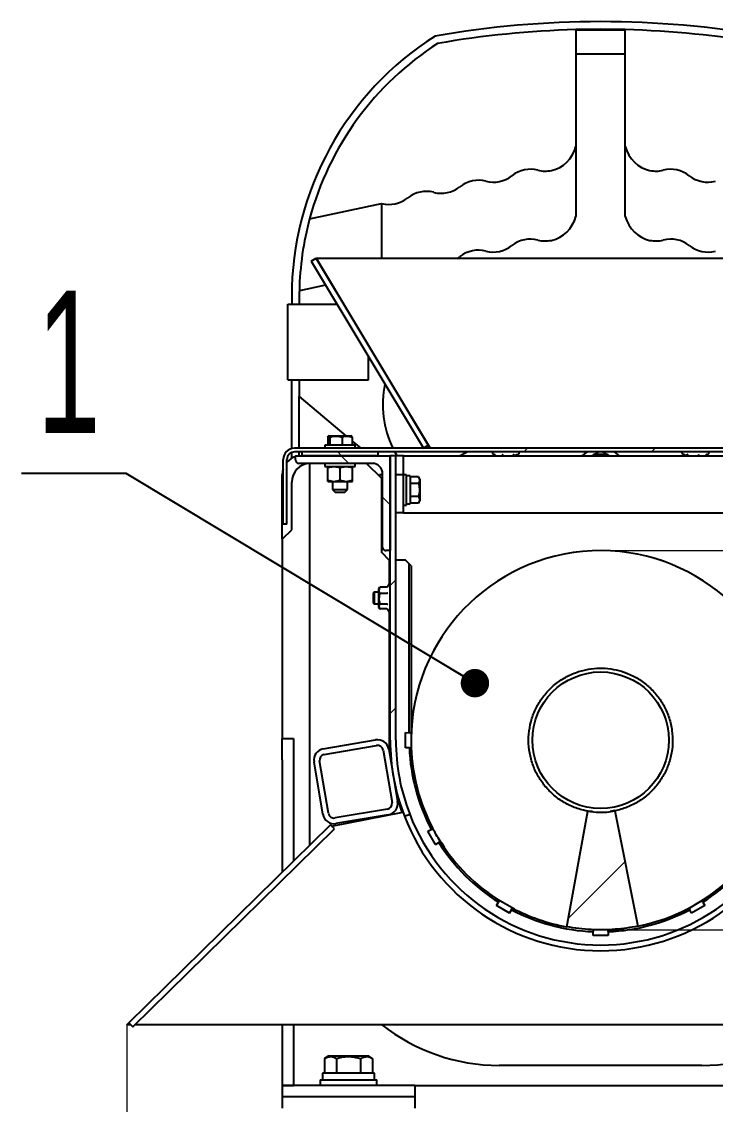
# Model space of a CAD drawing. Header units: millimetres. Extents: x 8 to 420, y -1 to 292.
# Drawn here: x 338.1 to 362.5, y 198.12 to 236.18 of the extents above; entities that cross this region are included whole.
import ezdxf

# ---------------------------------------------------------------- set-up
doc = ezdxf.new("R2010")
doc.units = ezdxf.units.MM
doc.styles.add('SLDTEXTSTYLE4', font='TXT', dxfattribs={"width": 0.605})
doc.dimstyles.new('SLDDIMSTYLE0', dxfattribs={"dimtxt": 3.5, "dimasz": 3, "dimexe": 0, "dimexo": 0.0625, "dimgap": 0.875, "dimtad": 2, "dimdec": 3, "dimlfac": 15, "dimrnd": 1e-09, "dimzin": 12, "dimdsep": 46, "dimtxsty": 'SLDTEXTSTYLE4', "dimsah": 1, "dimcen": 0.09, "dimadec": 0, "dimazin": 3, "dimtfac": 1, "dimtdec": 3, "dimtofl": 0, "dimtmove": 0, "dimatfit": 3, "dimfxl": 0, "dimfrac": 2, "dimtolj": 1, "dimtzin": 12, "dimarcsym": 0})
doc.dimstyles.new('SLDDIMSTYLE1', dxfattribs={"dimtxt": 3.5, "dimasz": 3, "dimexe": 0, "dimexo": 0.0625, "dimgap": 0.875, "dimtad": 2, "dimdec": 3, "dimlfac": 15, "dimrnd": 1e-09, "dimzin": 12, "dimdsep": 46, "dimtxsty": 'SLDTEXTSTYLE4', "dimsah": 1, "dimcen": 0.09, "dimadec": 0, "dimazin": 3, "dimtfac": 1, "dimtdec": 3, "dimtmove": 0, "dimatfit": 0, "dimfxl": 0, "dimfrac": 2, "dimtolj": 1, "dimtzin": 12, "dimarcsym": 0})
doc.dimstyles.new('SLDDIMSTYLE2', dxfattribs={"dimtxt": 0.18, "dimasz": 1, "dimexe": 0, "dimexo": 0.0625, "dimgap": 0, "dimtad": 0, "dimtih": 1, "dimtoh": 1, "dimdec": 0, "dimrnd": 1e-09, "dimzin": 0, "dimdsep": 46, "dimtxsty": 'Standard', "dimblk1": 'DOT', "dimblk2": 'DOT', "dimsah": 1, "dimcen": 0.09, "dimadec": 0, "dimazin": 0, "dimtfac": 1, "dimtdec": 0, "dimtofl": 0, "dimtmove": 0, "dimatfit": 3, "dimldrblk": 'DOT', "dimfxl": 0, "dimfrac": 2, "dimtolj": 1, "dimtzin": 0, "dimarcsym": 0})

# ---------------------------------------------------------------- blocks, each defined once
blk = doc.blocks.new('_D_11')
at = {"color": 7, "linetype": 'Continuous', "lineweight": 0}
for p, q in [((383.257, 217.59), (383.257, 223.59)), ((358.461, 217.59), (384.257, 217.59)), ((383.257, 204.256), (383.257, 217.59)), ((358.461, 204.256), (384.257, 204.256)), ((383.257, 204.256), (383.257, 198.256))]:
    blk.add_line(p, q, dxfattribs=at)
at = {"color": 7, "linetype": 'Continuous', "lineweight": 18}
for points in [[(383.257, 217.59), (383.757, 220.59), (382.757, 220.59)], [(383.257, 204.256), (382.757, 201.256), (383.757, 201.256)]]:
    blk.add_solid(points, dxfattribs=at)
at = {"color": 7, "linetype": 'Continuous', "lineweight": 18, "char_height": 3.5, "attachment_point": 1, "rotation": 90, "style": 'SLDTEXTSTYLE4'}
for s, insert in [('200', (378.731, 210.215)), ('%%c', (378.745, 205.08))]:
    blk.add_mtext(s, dxfattribs=dict(at, insert=insert))
blk = doc.blocks.new('_D_12')
at = {"color": 7, "linetype": 'Continuous', "lineweight": 0}
for p, q in [((341.795, 200.923), (341.795, 156.59)), ((375.128, 200.923), (375.128, 156.59)), ((375.128, 157.59), (341.795, 157.59))]:
    blk.add_line(p, q, dxfattribs=at)
at = {"color": 7, "linetype": 'Continuous', "lineweight": 18}
for points in [[(341.795, 157.59), (344.795, 157.09), (344.795, 158.09)], [(375.128, 157.59), (372.128, 158.09), (372.128, 157.09)]]:
    blk.add_solid(points, dxfattribs=at)
at = {"color": 7, "linetype": 'Continuous', "lineweight": 18, "insert": (356.957, 162.102), "char_height": 3.5, "attachment_point": 1, "style": 'SLDTEXTSTYLE4'}
blk.add_mtext('500', dxfattribs=at)
blk = doc.blocks.new('_Dot')
at = {"color": 0, "linetype": 'ByBlock', "lineweight": -2}
blk.add_line((-0.5, 0), (-1, 0), dxfattribs=at)
at = {"color": 0, "linetype": 'ByBlock', "const_width": 0.5}
blk.add_lwpolyline([(-0.25, 0, 1), (0.25, 0, 1)], format="xyb", close=True, dxfattribs=at)

msp = doc.modelspace()

# ---------------------------------------------------------------- hatches: boundary and pattern name
at = {"linetype": 'Continuous', "lineweight": 18}
h = msp.add_hatch(dxfattribs=at)
h.set_pattern_fill('ANSI32', style=0)
edge = h.paths.add_edge_path(flags=0)
edge.add_line((369.494561, 218.523161), (369.627894, 218.523161))
edge.add_line((369.627894, 218.523161), (369.627894, 220.789827))
edge.add_arc((369.227894, 220.789827), 0.4, 0, 90)
edge.add_line((369.227894, 221.189827), (347.694561, 221.189827))
edge.add_arc((347.694561, 220.789827), 0.4, 90, 180)
edge.add_line((347.294561, 220.789827), (347.294561, 218.523161))
edge.add_line((347.294561, 218.523161), (347.427894, 218.523161))
edge.add_line((347.427894, 218.523161), (347.427894, 220.789827))
edge.add_arc((347.694561, 220.789827), 0.266667, 90, 180, ccw=False)
edge.add_line((347.694561, 221.056494), (369.227894, 221.056494))
edge.add_arc((369.227894, 220.789827), 0.266667, 0, 90, ccw=False)
edge.add_line((369.494561, 220.789827), (369.494561, 218.523161))
h = msp.add_hatch(dxfattribs=at)
h.set_pattern_fill('ANSI32', angle=90, style=0)
edge = h.paths.add_edge_path(flags=0)
edge.add_line((351.061227, 220.923161), (347.727894, 220.923161))
edge.add_line((347.727894, 220.923161), (347.727894, 220.776494))
edge.add_arc((347.847894, 220.776494), 0.12, 180, 270)
edge.add_line((347.847894, 220.656494), (350.427894, 220.656494))
edge.add_arc((350.427894, 220.289827), 0.366667, 0, 90, ccw=False)
edge.add_line((350.794561, 220.289827), (350.794561, 217.709827))
edge.add_arc((350.914561, 217.709827), 0.12, 180, 270)
edge.add_line((350.914561, 217.589827), (351.061227, 217.589827))
edge.add_line((351.061227, 217.589827), (351.061227, 220.923161))
h = msp.add_hatch(dxfattribs=at)
h.set_pattern_fill('ANSI34', angle=90, style=0)
h.paths.add_polyline_path([(350.627894, 220.923161), (350.627894, 221.056494), (347.961227, 221.056494), (347.961227, 220.923161)], flags=0)
h = msp.add_hatch(dxfattribs=at)
h.set_pattern_fill('ANSI32', style=0)
edge = h.paths.add_edge_path(flags=0)
edge.add_line((351.261227, 210.923161), (351.261227, 220.923161))
edge.add_line((351.261227, 220.923161), (351.061227, 220.923161))
edge.add_line((351.061227, 220.923161), (351.061227, 210.923161))
edge.add_arc((358.461227, 210.923161), 7.4, 180, 201.1223286)
edge.add_line((351.55841, 208.256494), (351.744973, 208.328566))
edge.add_arc((358.461227, 210.923161), 7.2, 180, 201.1223286, ccw=False)
h = msp.add_hatch(dxfattribs=at)
h.set_pattern_fill('ANSI32', angle=90, style=0)
edge = h.paths.add_edge_path(flags=0)
edge.add_arc((350.926875, 208.699505), 0.4, 279.619745, 369.619745)
edge.add_line((351.32125, 208.766348), (351.009315, 210.606767))
edge.add_arc((350.614939, 210.539923), 0.4, 9.619745, 99.619745)
edge.add_line((350.548096, 210.934299), (348.707677, 210.622363))
edge.add_arc((348.774521, 210.227987), 0.4, 99.619745, 189.619745)
edge.add_line((348.380145, 210.161144), (348.692081, 208.320726))
edge.add_arc((349.086457, 208.387569), 0.4, 189.619745, 279.619745)
edge.add_line((349.1533, 207.993194), (350.993719, 208.305129))
edge = h.paths.add_edge_path(flags=0)
edge.add_line((348.741099, 210.425175), (350.581517, 210.737111))
edge.add_arc((350.614939, 210.539923), 0.2, 9.619745, 99.619745, ccw=False)
edge.add_line((350.812127, 210.573345), (351.124063, 208.732927))
edge.add_arc((350.926875, 208.699505), 0.2, -80.380255, 9.619745, ccw=False)
edge.add_line((350.960297, 208.502317), (349.119878, 208.190381))
edge.add_arc((349.086457, 208.387569), 0.2, 189.619745, 279.619745, ccw=False)
edge.add_line((348.889269, 208.354147), (348.577333, 210.194566))
edge.add_arc((348.774521, 210.227987), 0.2, 99.619745, 189.619745, ccw=False)
h = msp.add_hatch(dxfattribs=at)
h.set_pattern_fill('ANSI31', style=0)
edge = h.paths.add_edge_path(flags=0)
edge.add_spline(control_points=[(357.271531, 204.363506), (357.554243, 204.312232), (357.840873, 204.279204), (358.127839, 204.264835), (358.410104, 204.250702), (358.693841, 204.254562), (358.975618, 204.276368), (359.241971, 204.296981), (359.507561, 204.333699), (359.769516, 204.386126)], knot_values=[0, 0, 0, 0, 0.01292961, 0.01292961, 0.01292961, 0.025646609, 0.025646609, 0.025646609, 0.037664929, 0.037664929, 0.037664929, 0.037664929], weights=[1, 1, 1, 1, 1, 1, 1, 1, 1, 1], degree=3, periodic=0)
edge.add_line((359.769516, 204.386126), (358.958377, 208.439087))
edge.add_spline(control_points=[(358.958377, 208.439087), (358.867469, 208.420894), (358.775423, 208.407678), (358.683068, 208.399559), (358.591811, 208.391537), (358.499983, 208.388468), (358.408393, 208.390378), (358.274669, 208.393168), (358.140749, 208.406623), (358.009143, 208.430492)], knot_values=[0, 0, 0, 0, 0.004171977, 0.004171977, 0.004171977, 0.008294264, 0.008294264, 0.008294264, 0.01432303, 0.01432303, 0.01432303, 0.01432303], weights=[1, 1, 1, 1, 1, 1, 1, 1, 1, 1], degree=3, periodic=0)
edge.add_line((358.009143, 208.430492), (357.271531, 204.363506))
h = msp.add_hatch(dxfattribs=at)
h.set_pattern_fill('ANSI32', style=0)
h.paths.add_polyline_path([(348.956529, 207.948818), (341.865445, 200.992696), (342.005501, 200.849922), (349.096585, 207.806044)], flags=0)

# ---------------------------------------------------------------- linework, layer by layer
at = {"color": 7, "linetype": 'Continuous', "lineweight": 25}
for p, q in [((359.327894, 235.903648), (357.594561, 235.903648)), ((359.327894, 235.88672), (357.594561, 235.88672)), ((357.594561, 235.88672), (357.594561, 235.047366)), ((359.327894, 235.047366), (359.327894, 235.88672)), ((357.594561, 235.047366), (357.594561, 229.340286)), ((359.327894, 235.047366), (357.594561, 235.047366)), ((359.327894, 229.340286), (359.327894, 235.047366)), ((352.590403, 230.184815), (352.591565, 230.184512)), ((348.225217, 229.256416), (350.7586, 229.794903)), ((350.7586, 229.794903), (350.7586, 227.856494)), ((348.283522, 227.76394), (348.455021, 227.866839)), ((348.283522, 227.76394), (352.227989, 221.189827)), ((348.455021, 227.866839), (352.399488, 221.292726)), ((368.461227, 227.856494), (348.461227, 227.856494)), ((348.461227, 227.856494), (352.461227, 221.189827)), ((348.789592, 226.92049), (347.863535, 226.723651)), ((347.594561, 226.502494), (347.594561, 226.256494)), ((347.861227, 226.502494), (347.861227, 226.256494)), ((347.461227, 226.256494), (349.187989, 226.256494)), ((347.461227, 223.589827), (347.461227, 226.256494)), ((350.294561, 223.589827), (350.294561, 224.412208)), ((347.461227, 223.589827), (350.294561, 223.589827)), ((347.594561, 221.177126), (347.594561, 223.589827)), ((347.861227, 223.589827), (347.861227, 223.002458)), ((347.861227, 223.002458), (349.497065, 221.629827)), ((347.861227, 221.189827), (347.861227, 223.002458)), ((348.863678, 221.582554), (348.863678, 221.296494)), ((348.914561, 221.629827), (348.888556, 221.614814)), ((348.914561, 221.629827), (349.157698, 221.629827)), ((348.935053, 221.582554), (348.935053, 221.296494)), ((349.157698, 221.629827), (349.674561, 221.629827)), ((349.365935, 221.582554), (349.365935, 221.296494)), ((349.700565, 221.614814), (349.674561, 221.629827)), ((349.725443, 221.582554), (349.725443, 221.296494)), ((369.227894, 221.189827), (347.694561, 221.189827)), ((348.761227, 221.296494), (348.761227, 221.189827)), ((349.827864, 221.296494), (348.761227, 221.296494)), ((349.725443, 221.438195), (350.021436, 221.189827)), ((349.827894, 221.189827), (349.827894, 221.296494)), ((352.227989, 221.189827), (352.399488, 221.292726)), ((347.294561, 218.523161), (347.294561, 220.789827)), ((347.427894, 218.523161), (347.427894, 220.789827)), ((347.594561, 220.833844), (347.594561, 221.037034)), ((369.227894, 221.056494), (347.694561, 221.056494)), ((347.727894, 220.776494), (347.727894, 220.923161)), ((347.727894, 220.923161), (351.061227, 220.923161)), ((347.861227, 220.923161), (347.861227, 221.056494)), ((350.627894, 221.056494), (347.961227, 221.056494)), ((347.961227, 220.923161), (347.961227, 221.056494)), ((350.627894, 220.923161), (347.961227, 220.923161)), ((350.627894, 221.056494), (350.627894, 220.923161)), ((351.061227, 220.923161), (351.061227, 217.589827)), ((351.061227, 210.923161), (351.061227, 220.923161)), ((351.261227, 220.923161), (351.061227, 220.923161)), ((351.301297, 220.923161), (351.225033, 221.056494)), ((351.261227, 210.923161), (351.261227, 220.923161)), ((351.527894, 220.923161), (351.261227, 220.923161)), ((351.527894, 220.256494), (351.527894, 220.923161)), ((351.527894, 220.923161), (365.394561, 220.923161)), ((354.679437, 220.983161), (354.743444, 220.959864)), ((354.742994, 220.942117), (354.742994, 220.923161)), ((354.751636, 220.942117), (354.751636, 220.923161)), ((355.010005, 220.942117), (355.010005, 220.923161)), ((355.386263, 220.942117), (355.386263, 220.923161)), ((355.496142, 220.953967), (355.576351, 220.983161)), ((355.504152, 220.942117), (355.504152, 220.923161)), ((355.512794, 220.942117), (355.512794, 220.923161)), ((361.346104, 220.983161), (361.426203, 220.954007)), ((361.409661, 220.942117), (361.409661, 220.923161)), ((361.418303, 220.942117), (361.418303, 220.923161)), ((361.536192, 220.942117), (361.536192, 220.923161)), ((361.91245, 220.942117), (361.91245, 220.923161)), ((362.170819, 220.942117), (362.170819, 220.923161)), ((362.179011, 220.959864), (362.243018, 220.983161)), ((362.179461, 220.942117), (362.179461, 220.923161)), ((350.427894, 220.656494), (347.847894, 220.656494)), ((348.227894, 207.234051), (348.227894, 220.656494)), ((348.761227, 220.656494), (348.761227, 220.549827)), ((348.761227, 220.549827), (349.827894, 220.549827)), ((348.861227, 220.511124), (349.077894, 220.549827)), ((348.861227, 220.549827), (348.861227, 220.511124)), ((348.861227, 220.061864), (348.861227, 220.511124)), ((349.077894, 220.549827), (349.294561, 220.511124)), ((349.294561, 220.511124), (349.511227, 220.549827)), ((349.294561, 220.061864), (349.294561, 220.511124)), ((349.511227, 220.549827), (349.727894, 220.511124)), ((349.727894, 220.511124), (349.727894, 220.549827)), ((349.727894, 220.061864), (349.727894, 220.511124)), ((349.827894, 220.549827), (349.827894, 220.656494)), ((350.761227, 220.123161), (350.227894, 220.656494)), ((347.261227, 217.989827), (347.261227, 220.256494)), ((348.861227, 220.061864), (349.077894, 220.023161)), ((348.861227, 220.023161), (348.861227, 220.061864)), ((348.861227, 220.023161), (349.077894, 220.023161)), ((349.027894, 220.023161), (349.027894, 219.736494)), ((349.077894, 220.023161), (349.294561, 220.061864)), ((349.077894, 220.023161), (349.511227, 220.023161)), ((349.294561, 220.061864), (349.511227, 220.023161)), ((349.511227, 220.023161), (349.727894, 220.061864)), ((349.511227, 220.023161), (349.727894, 220.023161)), ((349.561227, 219.736494), (349.561227, 220.023161)), ((349.727894, 220.023161), (349.727894, 220.061864)), ((350.794561, 220.256494), (350.687894, 220.256494)), ((350.687894, 220.256494), (350.687894, 220.196494)), ((350.761227, 217.523161), (350.761227, 220.123161)), ((350.794561, 217.709827), (350.794561, 220.289827)), ((351.527894, 220.256494), (351.261227, 220.256494)), ((351.634561, 220.256494), (351.527894, 220.256494)), ((351.527894, 219.123161), (351.527894, 220.256494)), ((351.634561, 219.723161), (351.634561, 220.256494)), ((351.767894, 220.216393), (351.634561, 220.216393)), ((351.767894, 220.216393), (351.767894, 219.229827)), ((352.053954, 220.185041), (351.767894, 220.185041)), ((352.101227, 220.103161), (352.053954, 220.185041)), ((352.101227, 220.103161), (352.101227, 219.343161)), ((347.594561, 218.323161), (347.594561, 219.989827)), ((349.027894, 219.736494), (349.134561, 219.629827)), ((349.027894, 219.736494), (349.561227, 219.736494)), ((349.454561, 219.629827), (349.134561, 219.629827)), ((349.454561, 219.629827), (349.561227, 219.736494)), ((351.634561, 219.189827), (351.634561, 219.723161)), ((352.053954, 219.954101), (351.767894, 219.954101)), ((352.053954, 219.492221), (351.767894, 219.492221)), ((352.053954, 219.26128), (351.767894, 219.26128)), ((352.053954, 219.26128), (352.101227, 219.343161)), ((350.761227, 219.189827), (350.794561, 219.189827)), ((351.527894, 218.923161), (351.261227, 218.923161)), ((351.527894, 219.189827), (351.634561, 219.189827)), ((351.527894, 218.923161), (351.527894, 219.123161)), ((351.527894, 218.923161), (365.394561, 218.923161)), ((351.634561, 219.229827), (351.767894, 219.229827)), ((347.427894, 218.523161), (347.294561, 218.523161)), ((347.261227, 217.989827), (347.594561, 218.323161)), ((347.261227, 217.989827), (347.261227, 210.989827)), ((351.027894, 217.256494), (350.761227, 217.523161)), ((351.061227, 217.589827), (350.914561, 217.589827)), ((351.027894, 217.256494), (351.027894, 216.396228)), ((351.594561, 217.256494), (351.261227, 217.256494)), ((351.727894, 217.123161), (351.594561, 217.256494)), ((351.727894, 211.184847), (351.727894, 217.123161)), ((351.794561, 217.056494), (351.727894, 217.123161)), ((351.794561, 217.056494), (351.794561, 211.182256)), ((350.687883, 216.290857), (350.661227, 216.256494)), ((350.661227, 216.196057), (350.661227, 216.256494)), ((350.661227, 215.893841), (350.661227, 216.196057)), ((350.946851, 216.306569), (350.701227, 216.306569)), ((350.96724, 216.309204), (350.97186, 216.325998)), ((350.987894, 216.371618), (350.969989, 216.322425)), ((350.498194, 216.123161), (350.461227, 216.086194)), ((350.461227, 216.086194), (350.461227, 215.760127)), ((350.661227, 216.123161), (350.498194, 216.123161)), ((350.498194, 216.123161), (350.498194, 215.723161)), ((350.661227, 215.620944), (350.661227, 215.893841)), ((350.946851, 216.085545), (350.701227, 216.085545)), ((350.461227, 215.760127), (350.498194, 215.723161)), ((350.498194, 215.723161), (350.661227, 215.723161)), ((350.661227, 215.589827), (350.661227, 215.620944)), ((350.661227, 215.589827), (350.687883, 215.555464)), ((350.946851, 215.702137), (350.701227, 215.702137)), ((350.946851, 215.539752), (350.701227, 215.539752)), ((350.965419, 215.536454), (350.987894, 215.474703)), ((351.027894, 215.450093), (351.027894, 210.923161)), ((347.261227, 210.989827), (347.661227, 210.989827)), ((347.261227, 210.228615), (347.261227, 210.989827)), ((347.661227, 210.989827), (347.661227, 210.228615)), ((348.707677, 210.622363), (350.548096, 210.934299)), ((351.599741, 211.189827), (351.727894, 211.184847)), ((351.599741, 210.923161), (351.599741, 211.189827)), ((351.599741, 210.656494), (351.599741, 210.923161)), ((351.794561, 211.182256), (351.727894, 211.184847)), ((348.741099, 210.425175), (350.581517, 210.737111)), ((350.812127, 210.573345), (351.124063, 208.732927)), ((351.009315, 210.606767), (351.32125, 208.766348)), ((351.732974, 210.661672), (351.599741, 210.656494)), ((351.732974, 210.661672), (351.79959, 210.664261)), ((347.261227, 210.228615), (347.261227, 206.285782)), ((347.661227, 210.228615), (347.661227, 206.678169)), ((348.692081, 208.320726), (348.380145, 210.161144)), ((348.889269, 208.354147), (348.577333, 210.194566)), ((348.999754, 207.904755), (351.507502, 208.392212)), ((350.960297, 208.502317), (349.119878, 208.190381)), ((350.993719, 208.305129), (349.1533, 207.993194)), ((351.55841, 208.256494), (351.744973, 208.328566)), ((357.271531, 204.363506), (358.009143, 208.430492)), ((358.956276, 208.448758), (358.794973, 208.415774)), ((358.958377, 208.439087), (359.769516, 204.386126)), ((341.865445, 200.992696), (348.956529, 207.948818)), ((349.096585, 207.806044), (348.956529, 207.948818)), ((352.56263, 207.816556), (352.503644, 207.785489)), ((342.005501, 200.849922), (349.096585, 207.806044)), ((352.385672, 207.723357), (352.503644, 207.785489)), ((352.652339, 207.261477), (352.385672, 207.723357)), ((352.652339, 207.261477), (352.765133, 207.332578)), ((352.765133, 207.332578), (352.82153, 207.368128)), ((354.799544, 205.114272), (354.870645, 205.227066)), ((355.432249, 204.989376), (354.859787, 205.315753)), ((354.906195, 205.283463), (354.870645, 205.227066)), ((362.05181, 205.227066), (362.01626, 205.283463)), ((362.05181, 205.227066), (362.122911, 205.114272)), ((355.261424, 204.847605), (354.799544, 205.114272)), ((355.261424, 204.847605), (355.323556, 204.965577)), ((355.323556, 204.965577), (355.354622, 205.024563)), ((361.567833, 205.024563), (361.598899, 204.965577)), ((361.661031, 204.847605), (361.598899, 204.965577)), ((362.122911, 205.114272), (361.661031, 204.847605)), ((358.194561, 204.061674), (358.199739, 204.194907)), ((358.727894, 204.061674), (358.194561, 204.061674)), ((358.202328, 204.261523), (358.199739, 204.194907)), ((358.722716, 204.194907), (358.720127, 204.261523)), ((358.722716, 204.194907), (358.727894, 204.061674)), ((341.794561, 200.923161), (341.865445, 200.992696)), ((341.865445, 200.992696), (342.005501, 200.849922)), ((341.933656, 200.923161), (341.794561, 200.923161)), ((374.842294, 200.923161), (342.080161, 200.923161)), ((347.261227, 200.923161), (347.261227, 198.789827)), ((347.661227, 200.923161), (347.661227, 198.789827)), ((348.897894, 199.823161), (348.74778, 199.736492)), ((348.74778, 199.736492), (348.74778, 199.223161)), ((348.897894, 199.823161), (349.594561, 199.823161)), ((349.171171, 199.736492), (349.171171, 199.223161)), ((349.594561, 199.823161), (350.291227, 199.823161)), ((350.017951, 199.736492), (350.017951, 199.223161)), ((350.441341, 199.736492), (350.291227, 199.823161)), ((350.441341, 199.736492), (350.441341, 199.223161)), ((362.027894, 199.489827), (354.894561, 199.489827)), ((348.681282, 199.223161), (348.681282, 198.989827)), ((350.507894, 199.223161), (348.681282, 199.223161)), ((350.507894, 198.989827), (350.507894, 199.223161)), ((347.261227, 198.789827), (347.261227, 198.389827)), ((351.927894, 198.789827), (347.261227, 198.789827)), ((347.261227, 198.789827), (347.661227, 198.789827)), ((348.594561, 198.989827), (348.594561, 198.789827)), ((348.594561, 198.989827), (350.594561, 198.989827)), ((350.594561, 198.789827), (350.594561, 198.989827)), ((351.927894, 198.789827), (351.927894, 198.389827)), ((351.927894, 198.789827), (364.994561, 198.789827)), ((347.261227, 198.389827), (347.261227, 197.989827)), ((351.927894, 198.389827), (347.261227, 198.389827)), ((351.927894, 198.389827), (347.261227, 198.389827)), ((351.927894, 198.389827), (351.927894, 197.989827))]:
    msp.add_line(p, q, dxfattribs=at)
at = {"color": 7, "linetype": 'Continuous', "lineweight": 25, "flags": 128}
for points in [[(353.491877, 220.923161), (353.748438, 221.046602), (353.769746, 221.056494)], [(359.122665, 220.923161), (359.004795, 221.012526), (358.929973, 221.056494)], [(347.294561, 220.464661), (347.274037, 220.386554), (347.261227, 220.256494)], [(351.027894, 210.923161), (351.039588, 210.50637), (351.047777, 210.379837)], [(361.056124, 204.782236), (361.234398, 204.860656), (361.567833, 205.024563)]]:
    msp.add_lwpolyline(points, dxfattribs=at)
at = {"color": 7, "linetype": 'Continuous', "lineweight": 18}
msp.add_circle((358.461227, 210.923161), 6.666667, dxfattribs=at)
at = {"color": 7, "linetype": 'Continuous', "lineweight": 25}
msp.add_circle((358.461227, 210.923161), 2.4, dxfattribs=at)
for centre, radius, start, end in [((358.461227, 202.584774), 33.6, 80.0164701, 99.9835299), ((358.461227, 226.502494), 10.866667, 122.4150854, 180), ((358.461227, 202.581583), 33.333333, 91.4898582, 99.9041237), ((358.461227, 202.581583), 33.333333, 88.5101418, 91.4898582), ((358.461227, 202.581583), 33.333333, 80.0958763, 88.5101418), ((358.461227, 226.502494), 10.6, 122.7435986, 164.9415697), ((358.461227, 226.502494), 10.6, 164.9415697, 178.8045011), ((358.461227, 226.502494), 10.6, 178.8045011, 180), ((354.300561, 222.727161), 3.5, 168.1664616, 206.0552787), ((347.694561, 220.789827), 0.4, 90, 180), ((347.694561, 220.789827), 0.266667, 90, 180), ((347.927894, 220.256494), 0.666667, 107.4576031, 138.5903779), ((347.847894, 220.776494), 0.12, 180, 270), ((354.692368, 221.018687), 0.037807, 90, 250), ((355.563421, 221.018687), 0.037807, 290, 90), ((358.461227, 220.173161), 1, 117.9528866, 131.4096221), ((358.461227, 220.173161), 0.8, 69.6358652, 110.3641348), ((361.359034, 221.018687), 0.037807, 90, 250), ((362.230087, 221.018687), 0.037807, 290, 90), ((348.261227, 219.989827), 0.666667, 92.865984, 180), ((350.427894, 220.289827), 0.366667, 0, 90), ((350.914561, 217.709827), 0.12, 180, 270), ((358.462734, 210.922941), 6.666156, 281.3050366, 182.5278868), ((351.023421, 216.358687), 0.037807, 0, 160), ((351.023421, 215.487634), 0.037807, 200, 0), ((350.614939, 210.539923), 0.4, 9.619745, 99.619745), ((358.461227, 210.923161), 7.4, 180, 201.1223286), ((358.461227, 210.923161), 7.2, 180, 201.1223286), ((348.774521, 210.227987), 0.4, 99.619745, 189.619745), ((350.614939, 210.539923), 0.2, 9.619745, 99.619745), ((358.461227, 210.923161), 6.733333, 182.2256385, 207.7743615), ((358.461227, 210.923161), 6.666667, 182.2256385, 207.7743615), ((348.774521, 210.227987), 0.2, 99.619745, 189.619745), ((358.461227, 210.923161), 7.433333, 195.0478423, 199.9593083), ((350.926875, 208.699505), 0.2, 279.619745, 9.619745), ((350.926875, 208.699505), 0.4, 279.619745, 9.619745), ((349.086457, 208.387569), 0.4, 189.619745, 279.619745), ((349.086457, 208.387569), 0.2, 189.619745, 279.619745), ((358.461227, 210.923161), 7.4, 201.1223286, 338.8776714), ((358.461227, 210.923161), 7.4, 201.1223286, 338.8776714), ((358.461227, 210.923161), 7.2, 201.1223286, 338.8776714), ((358.461227, 210.923161), 7.2, 201.1223286, 338.8776714), ((358.461227, 210.923161), 6.733333, 212.2256385, 237.7743615), ((358.461227, 210.923161), 6.666667, 212.2256385, 237.7743615), ((358.461227, 210.923161), 6.733333, 302.2256385, 327.7743615), ((358.461227, 210.923161), 6.733333, 242.2256385, 267.7743615), ((358.461227, 210.923161), 6.666667, 242.2256385, 259.7196283), ((358.461227, 210.923161), 6.733333, 272.2256385, 297.7743615), ((354.894561, 206.156494), 6.666667, 231.7206783, 270), ((362.027894, 206.156494), 6.666667, 270, 308.2793217)]:
    msp.add_arc(centre, radius, start, end, dxfattribs=at)
for centre, major_axis, start_param, end_param in [((356.515862, 232.179752), (0, -1.250495), 0.195324154, 1.259029055), ((360.406593, 232.179752), (0, -1.250495), 5.024156253, 6.087861152), ((355.995893, 229.747004), (0, -1.250495), 2.908667125, 3.754085271), ((360.926562, 229.747004), (0, -1.250495), 2.529100039, 3.374518183), ((354.162928, 229.357395), (0, -1.250495), 2.908667133, 3.75408527), ((354.686365, 231.803408), (0, -1.262779), 6.052357648, 6.895679387), ((356.519102, 232.180453), (0, -1.250495), 6.050254407, 6.475595789), ((360.403353, 232.180453), (0, -1.250495), 6.090774824, 6.516116207), ((362.23609, 231.803408), (0, -1.262779), 5.670691225, 6.514012968), ((352.8534, 231.413799), (0, -1.262779), 6.05235761, 6.895679388), ((351.020434, 231.02419), (0, -1.262779), 6.052357657, 6.895679389), ((352.329963, 228.967786), (0, -1.250495), 2.909720702, 3.754085269), ((356.515862, 229.723865), (0, -1.250495), 0.195324154, 1.259029057), ((360.406593, 229.723865), (0, -1.250495), 5.024156252, 6.087861152), ((355.995893, 227.291117), (0, -1.250495), 2.908667126, 3.754085269), ((356.519102, 229.724566), (0, -1.250495), 6.050254407, 6.475595789), ((360.403353, 229.724566), (0, -1.250495), 6.090774824, 6.516116207), ((360.926562, 227.291117), (0, -1.250495), 2.529100041, 3.374518182), ((354.162928, 226.901508), (0, -1.250495), 2.908667133, 3.754085268), ((354.686365, 229.347521), (0, -1.262779), 6.052357648, 6.895679389), ((362.23609, 229.347521), (0, -1.262779), 5.670691223, 6.514012968), ((352.8534, 228.957912), (0, -1.262779), 0.511078926, 0.612494083)]:
    msp.add_ellipse(centre, major_axis=major_axis, ratio=0.906307787, start_param=start_param, end_param=end_param, dxfattribs=at)
for points, knots in [([(348.863678, 221.582554), (348.869869, 221.592793), (348.882386, 221.613493), (348.906677, 221.624981), (348.924065, 221.598982), (348.935053, 221.582554)], [0, 0, 0, 0, 0.264861386, 0.535466004, 1, 1, 1, 1]), ([(348.935053, 221.582554), (348.949502, 221.586819), (349.035429, 221.612188), (349.183762, 221.629896), (349.311066, 221.596813), (349.365935, 221.582554)], [0, 0, 0, 0, 0.103155117, 0.613450049, 1, 1, 1, 1]), ([(349.365935, 221.582554), (349.397119, 221.592793), (349.460163, 221.613493), (349.582517, 221.624981), (349.6701, 221.598982), (349.725443, 221.582554)], [0, 0, 0, 0, 0.264861386, 0.535466004, 1, 1, 1, 1]), ([(349.725443, 221.582554), (349.719263, 221.593891), (349.710717, 221.60957), (349.701878, 221.612138), (349.699431, 221.612849)], [0, 0, 0, 0, 0.723142961, 1, 1, 1, 1]), ([(354.72349, 220.967127), (354.723573, 220.967096), (354.726386, 220.966064), (354.731698, 220.963249), (354.737855, 220.957323), (354.742123, 220.950074), (354.742703, 220.944773), (354.742994, 220.942117)], [0, 0, 0, 0, 0.007914026, 0.267535328, 0.528602562, 0.763816452, 1, 1, 1, 1]), ([(354.751636, 220.942117), (354.751352, 220.944773), (354.750785, 220.950074), (354.746613, 220.957323), (354.740594, 220.963249), (354.735401, 220.966064), (354.732651, 220.967096), (354.73257, 220.967127)], [0, 0, 0, 0, 0.236183548, 0.471397438, 0.732464672, 0.992085974, 1, 1, 1, 1]), ([(355.004031, 220.967127), (355.004056, 220.967096), (355.004918, 220.966064), (355.006545, 220.963249), (355.008431, 220.957323), (355.009738, 220.950074), (355.009916, 220.944773), (355.010005, 220.942117)], [0, 0, 0, 0, 0.007914026, 0.267535328, 0.528602562, 0.763816452, 1, 1, 1, 1]), ([(355.399355, 220.967127), (355.399299, 220.967096), (355.397411, 220.966064), (355.393845, 220.963249), (355.389712, 220.957323), (355.386847, 220.950074), (355.386458, 220.944773), (355.386263, 220.942117)], [0, 0, 0, 0, 0.007914026, 0.267535328, 0.528602562, 0.763816452, 1, 1, 1, 1]), ([(355.399355, 220.967127), (355.404052, 220.964398), (355.427611, 220.95071), (355.459577, 220.940674), (355.487376, 220.953082), (355.495194, 220.956571)], [0, 0, 0, 0, 0.151816861, 0.761452369, 1, 1, 1, 1]), ([(355.512344, 220.959864), (355.51128, 220.958898), (355.508284, 220.95618), (355.505047, 220.950025), (355.504451, 220.944757), (355.504152, 220.942117)], [0, 0, 0, 0, 0.215699948, 0.607043327, 1, 1, 1, 1]), ([(355.512794, 220.942117), (355.513085, 220.944773), (355.513665, 220.950074), (355.517933, 220.957323), (355.52409, 220.963249), (355.529403, 220.966064), (355.532215, 220.967096), (355.532299, 220.967127)], [0, 0, 0, 0, 0.236183548, 0.471397438, 0.732464672, 0.992085974, 1, 1, 1, 1]), ([(358.391206, 221.056494), (358.349481, 221.032404), (358.273737, 220.988673), (358.195434, 220.943465), (358.160266, 220.923161)], [0, 0, 0, 0, 0.550857065, 1, 1, 1, 1]), ([(358.762189, 220.923161), (358.728378, 220.942682), (358.65007, 220.987893), (358.574302, 221.031637), (358.531249, 221.056494)], [0, 0, 0, 0, 0.431782644, 1, 1, 1, 1]), ([(361.409661, 220.942117), (361.40937, 220.944773), (361.40879, 220.950074), (361.404522, 220.957323), (361.398365, 220.963249), (361.393052, 220.966064), (361.39024, 220.967096), (361.390156, 220.967127)], [0, 0, 0, 0, 0.236183548, 0.471397438, 0.732464672, 0.992085974, 1, 1, 1, 1]), ([(361.410111, 220.959864), (361.411175, 220.958898), (361.414171, 220.95618), (361.417408, 220.950025), (361.418004, 220.944757), (361.418303, 220.942117)], [0, 0, 0, 0, 0.215699948, 0.607043327, 1, 1, 1, 1]), ([(361.427175, 220.956676), (361.442805, 220.951601), (361.475652, 220.940937), (361.506783, 220.95812), (361.5231, 220.967127)], [0, 0, 0, 0, 0.475878195, 1, 1, 1, 1]), ([(361.536192, 220.942117), (361.535997, 220.944773), (361.535608, 220.950074), (361.532743, 220.957323), (361.52861, 220.963249), (361.525044, 220.966064), (361.523156, 220.967096), (361.5231, 220.967127)], [0, 0, 0, 0, 0.236183548, 0.471397438, 0.732464672, 0.992085974, 1, 1, 1, 1]), ([(361.91245, 220.942117), (361.912539, 220.944773), (361.912717, 220.950074), (361.914024, 220.957323), (361.91591, 220.963249), (361.917537, 220.966064), (361.918399, 220.967096), (361.918424, 220.967127)], [0, 0, 0, 0, 0.236183548, 0.471397438, 0.732464672, 0.992085974, 1, 1, 1, 1]), ([(362.170819, 220.942117), (362.171103, 220.944773), (362.17167, 220.950074), (362.175842, 220.957323), (362.181861, 220.963249), (362.187054, 220.966064), (362.189804, 220.967096), (362.189885, 220.967127)], [0, 0, 0, 0, 0.236183548, 0.471397438, 0.732464672, 0.992085974, 1, 1, 1, 1]), ([(362.198965, 220.967127), (362.198882, 220.967096), (362.196069, 220.966064), (362.190757, 220.963249), (362.1846, 220.957323), (362.180332, 220.950074), (362.179752, 220.944773), (362.179461, 220.942117)], [0, 0, 0, 0, 0.007914026, 0.267535328, 0.528602562, 0.763816452, 1, 1, 1, 1]), ([(352.053954, 220.185041), (352.064193, 220.165009), (352.084893, 220.124511), (352.096381, 220.045913), (352.070382, 219.989652), (352.053954, 219.954101)], [0, 0, 0, 0, 0.264861386, 0.535466004, 1, 1, 1, 1]), ([(352.053954, 219.954101), (352.068213, 219.895284), (352.101297, 219.758821), (352.083588, 219.599818), (352.05822, 219.507709), (352.053954, 219.492221)], [0, 0, 0, 0, 0.386549951, 0.896844883, 1, 1, 1, 1]), ([(352.053954, 219.492221), (352.064193, 219.472189), (352.084893, 219.431691), (352.096381, 219.353093), (352.070382, 219.296832), (352.053954, 219.26128)], [0, 0, 0, 0, 0.264861386, 0.535466004, 1, 1, 1, 1]), ([(350.701227, 216.306569), (350.695145, 216.297244), (350.672041, 216.26182), (350.665815, 216.223954), (350.661227, 216.196057)], [0, 0, 0, 0, 0.26325434, 1, 1, 1, 1]), ([(350.661227, 216.196057), (350.661436, 216.190454), (350.662791, 216.15402), (350.680334, 216.116737), (350.700416, 216.086757), (350.701227, 216.085545)], [0, 0, 0, 0, 0.1484857306, 0.9655711857, 1, 1, 1, 1]), ([(350.687932, 216.290819), (350.687962, 216.290891), (350.690189, 216.296386), (350.695744, 216.301511), (350.701227, 216.306569)], [0, 0, 0, 0, 0.013050786, 1, 1, 1, 1]), ([(350.97186, 216.325998), (350.97183, 216.325915), (350.970798, 216.323113), (350.967982, 216.317821), (350.962057, 216.311688), (350.954808, 216.307436), (350.949507, 216.306858), (350.946851, 216.306569)], [0, 0, 0, 0, 0.007914026, 0.267535328, 0.528602562, 0.763816452, 1, 1, 1, 1]), ([(350.701227, 216.085545), (350.682782, 216.029099), (350.662197, 215.966104), (350.661319, 215.900646), (350.661227, 215.893841)], [0, 0, 0, 0, 0.896037151, 1, 1, 1, 1]), ([(350.661227, 215.893841), (350.666616, 215.841237), (350.673338, 215.775602), (350.696608, 215.714306), (350.701227, 215.702137)], [0, 0, 0, 0, 0.801462113, 1, 1, 1, 1]), ([(350.97186, 216.093774), (350.97183, 216.093739), (350.970798, 216.092552), (350.967982, 216.090311), (350.962057, 216.087713), (350.954808, 216.085912), (350.949507, 216.085668), (350.946851, 216.085545)], [0, 0, 0, 0, 0.007914026, 0.267535328, 0.528602562, 0.763816452, 1, 1, 1, 1]), ([(350.701227, 215.702137), (350.682782, 215.67823), (350.662197, 215.65155), (350.661319, 215.623827), (350.661227, 215.620944)], [0, 0, 0, 0, 0.896037151, 1, 1, 1, 1]), ([(350.661227, 215.620944), (350.666616, 215.598665), (350.673338, 215.570867), (350.696608, 215.544906), (350.701227, 215.539752)], [0, 0, 0, 0, 0.801462113, 1, 1, 1, 1]), ([(350.97186, 215.690937), (350.97183, 215.690984), (350.970798, 215.6926), (350.967982, 215.69565), (350.962057, 215.699186), (350.954808, 215.701637), (350.949507, 215.70197), (350.946851, 215.702137)], [0, 0, 0, 0, 0.007914026, 0.267535328, 0.528602562, 0.763816452, 1, 1, 1, 1]), ([(350.946851, 215.539752), (350.949511, 215.539465), (350.954821, 215.538892), (350.962002, 215.534606), (350.967287, 215.529508), (350.969274, 215.525383), (350.969989, 215.523896)], [0, 0, 0, 0, 0.2685296401, 0.5359568248, 0.8327780524, 1, 1, 1, 1]), ([(358.180518, 208.413273), (358.071974, 208.426411), (357.814889, 208.457528), (357.428021, 208.597364), (357.034025, 208.813577), (356.68498, 209.098438), (356.391377, 209.439585), (356.162474, 209.827318), (356.005421, 210.249231), (355.92512, 210.692225), (355.924087, 211.14245), (356.002353, 211.585808), (356.157465, 212.008444), (356.384593, 212.397187), (356.676604, 212.73983), (357.024416, 213.025716), (357.417123, 213.245881), (357.824601, 213.387236), (358.230602, 213.456129), (358.623453, 213.461432), (359.012434, 213.40616), (359.406337, 213.286151), (359.792513, 213.094073), (360.153984, 212.825722), (360.462579, 212.497888), (360.708609, 212.120841), (360.884393, 211.706381), (360.984451, 211.267406), (361.005642, 210.81771), (360.94731, 210.371284), (360.811269, 209.942107), (360.601791, 209.543597), (360.325387, 209.18826), (359.990775, 208.886876), (359.608178, 208.650183), (359.256722, 208.507527), (359.034695, 208.456595), (358.958377, 208.439087)], [0, 0, 0, 0, 0.02165188, 0.051281883, 0.080915336, 0.110549086, 0.140179981, 0.169805149, 0.199432539, 0.229064811, 0.258698817, 0.288331403, 0.317959421, 0.347584209, 0.377214647, 0.406848254, 0.436481877, 0.466112366, 0.491998009, 0.517883421, 0.543768584, 0.56965391, 0.599280103, 0.628911737, 0.658545665, 0.688178734, 0.717807794, 0.747432249, 0.777061793, 0.806695067, 0.836328918, 0.865960195, 0.89558582, 0.925212624, 0.954844589, 0.984478569, 1, 1, 1, 1]), ([(352.97062, 207.160002), (352.870109, 207.304922), (352.641445, 207.634616), (352.474206, 207.999609), (352.380479, 208.204165)], [0, 0, 0, 0, 0.439559965, 1, 1, 1, 1]), ([(358.009143, 208.430492), (358.14194, 208.412675), (358.365693, 208.382654), (358.684929, 208.393728), (358.866865, 208.423907), (358.958377, 208.439087)], [0, 0, 0, 0, 0.420510873, 0.708524772, 1, 1, 1, 1]), ([(359.769516, 204.386126), (359.638242, 204.362212), (359.375218, 204.314297), (358.968695, 204.271893), (358.552261, 204.252446), (358.125898, 204.2607), (357.697634, 204.294429), (357.413763, 204.340448), (357.271531, 204.363506)], [0, 0, 0, 0, 0.159274223, 0.319125998, 0.487595742, 0.656749475, 0.828015345, 1, 1, 1, 1]), ([(348.74778, 199.736492), (348.784528, 199.755411), (348.85882, 199.793657), (348.968893, 199.807648), (349.074115, 199.787111), (349.138622, 199.753468), (349.171171, 199.736492)], [0, 0, 0, 0, 0.264606909, 0.534951841, 0.765345238, 1, 1, 1, 1]), ([(349.171171, 199.736492), (349.199793, 199.744379), (349.298084, 199.771463), (349.471914, 199.801833), (349.730356, 199.806446), (349.910271, 199.762684), (350.017951, 199.736492)], [0, 0, 0, 0, 0.103709457, 0.356148393, 0.614648473, 1, 1, 1, 1]), ([(350.017951, 199.736492), (350.054699, 199.755411), (350.128991, 199.793657), (350.239064, 199.807648), (350.344285, 199.787111), (350.408792, 199.753468), (350.441341, 199.736492)], [0, 0, 0, 0, 0.264606909, 0.534951841, 0.765345238, 1, 1, 1, 1])]:
    msp.add_open_spline(points, degree=3, knots=knots, dxfattribs=at)

# ---------------------------------------------------------------- texts
at = {"color": 7, "linetype": 'Continuous', "lineweight": 0, "insert": (339.751357, 226.723586), "char_height": 5, "attachment_point": 2, "style": 'SLDTEXTSTYLE4'}
msp.add_mtext('1', dxfattribs=at)

# ---------------------------------------------------------------- dimensions: what is measured, and where the dimension line sits
at = {"color": 7, "linetype": 'Continuous', "lineweight": 18}
dim = msp.add_linear_dim(base=(383.257086, 217.589827), p1=(358.461227, 204.256494), p2=(358.461227, 217.589827), angle=90, text='%%c<>', dimstyle='SLDDIMSTYLE1', dxfattribs=at)
dim.commit()
dim.dimension.update_dxf_attribs({"geometry": '_D_11', "text_midpoint": (383.257086, 210.936199), "dimtype": 160})
dim = msp.add_linear_dim(base=(341.794561, 157.589827), p1=(375.127894, 200.923161), p2=(341.794561, 200.923161), dimstyle='SLDDIMSTYLE0', dxfattribs=at)
dim.commit()
dim.dimension.update_dxf_attribs({"geometry": '_D_12', "text_midpoint": (360.245249, 157.589827), "dimtype": 160})

# ---------------------------------------------------------------- leaders
at = {"color": 7, "linetype": 'Continuous', "lineweight": 0}
msp.add_leader([(354.040711, 212.929972), (341.769841, 220.294785), (338.095238, 220.294785)], dimstyle='SLDDIMSTYLE2', dxfattribs=at)

doc.saveas('drawing.dxf')
